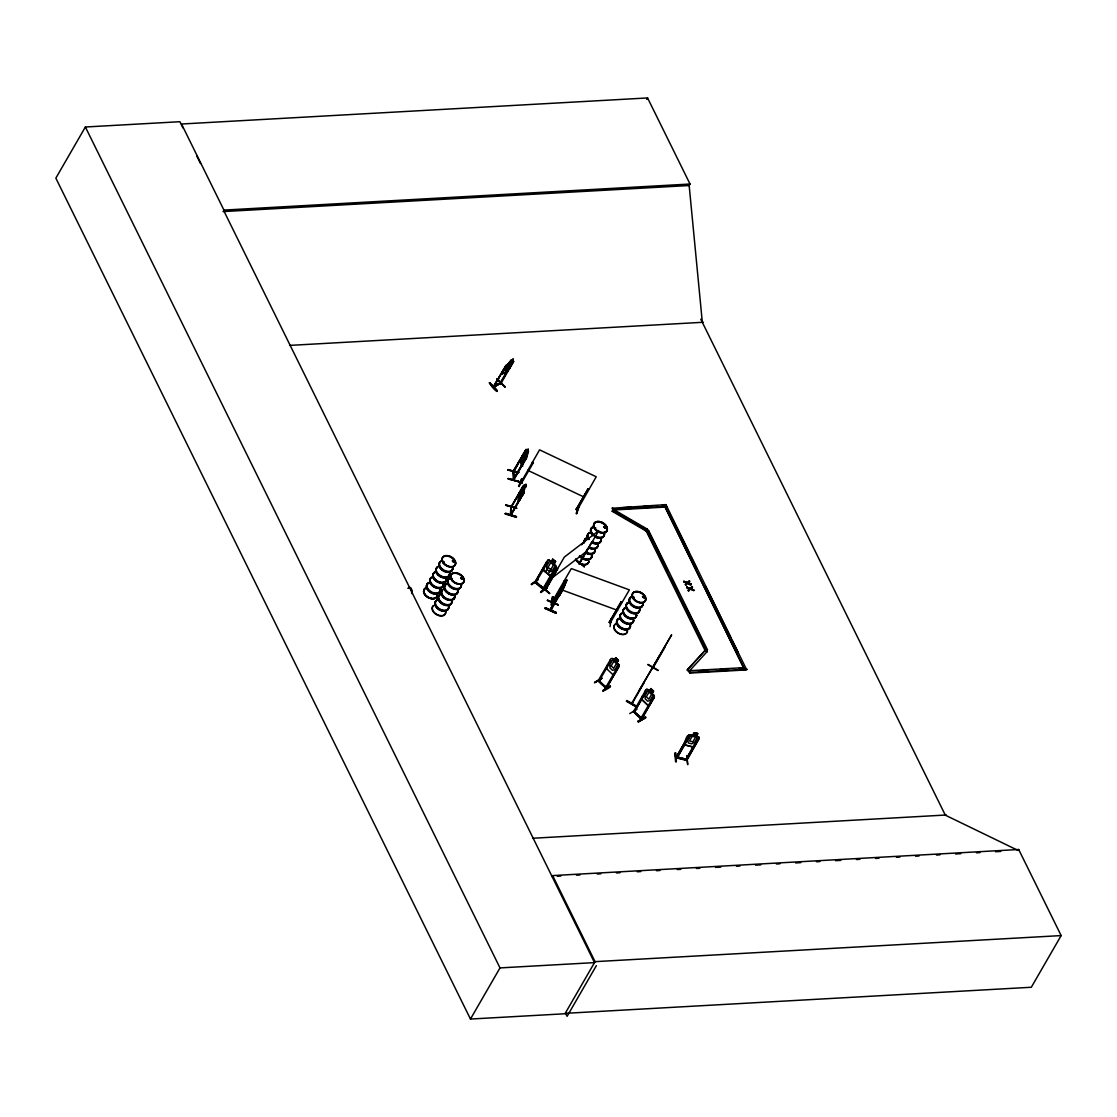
<?xml version="1.0" encoding="UTF-8"?>
<svg xmlns="http://www.w3.org/2000/svg" width="1117" height="1117" viewBox="0 0 1117 1117"><rect width="100%" height="100%" fill="white"/><g stroke="black" fill="none" stroke-linecap="round" stroke-linejoin="round"><path stroke-width="1.5" d="M505.345 514.015L505.582 513.178L516.529 516.543L516.277 517.38L505.359 513.974M505.61 505.261L516.794 508.137L505.833 504.814M511.726 507.146C510.958 502.427 509.855 518.86 511.558 514.434L511.041 513.625M518.386 501.603L518.637 495.152L520.061 491.731L518.595 495.166L518.386 501.603L519.936 499.871M522.463 493.896L522.812 494.775L522.463 493.896L510.623 515.202L522.84 494.021M523.049 487.347L522.7 486.481L523.049 487.347L510.748 507.579L511.237 506.839L510.958 513.736M518.511 501.631L523.803 493.169L524.529 485.197M525.604 487.026L525.66 485.392L523.859 491.787L520.019 497.135L521.318 491.201L525.967 484.331L524.348 486.998M525.884 487.068L525.856 484.303M612.591 658.527L618.776 664.615L619.195 666.29L606.238 688.603L598.126 680.812L611.055 658.541L612.591 658.527C614.559 663.763 617.268 653.375 614.294 660.426L612.549 659.924L609.826 664.615L610.008 667.924L612.521 670.354L615.034 669.628L617.743 664.936L616.877 662.8L618.469 660.287L615.704 657.731M599.564 680.49L599.257 681.426L598.6 680.672C598.949 678.41 600.346 682.222 598.614 680.03M617.533 667.198L618.273 667.91L617.533 667.198L605.484 687.932C610.077 687.29 599.759 685.391 599.689 680.686M606.559 688.449L605.386 687.723M633.381 711.724L641.451 719.446L654.353 697.134L654.003 695.416L647.665 689.412L646.198 689.384L633.353 711.752C634.191 709.574 635.266 712.492 633.814 710.984M634.33 712.185L646.143 691.73L645.151 691.158L646.143 691.73M642.135 718.552L634.47 711.878L642.149 718.51L641.228 717.673M540.81 591.731L547.428 587.514L541.019 592.527L540.768 591.689M547.218 586.76L540.53 592.108M684.777 742.135C683.52 749.856 685.656 735.181 688.547 735.349L692.652 735.335L690.446 735.852L687.737 740.543L688.365 743L691.716 743.81L694.662 742.233L697.385 737.527L696.073 736.257M561.167 591.982L560.357 592.736L566.891 580.156L550.29 610.231M552.971 603.278L550.723 609.491M552.217 603.529L565.16 581.077L564.169 580.714L565.118 581.357L552.733 603.725M550.346 610.315L553.306 602.286M603.25 691.102L602.803 690.655C612.395 683.45 613.401 686.327 603.25 691.004M610.203 686.452L602.943 690.711L610.315 685.992M638.1 721.554L645.682 717.631L645.486 716.905M638.24 721.121L645.472 716.835M638.421 721.889L645.682 717.631L638.407 721.931L638.198 721.065M508.165 478.523L519.098 481.776L508.137 479.025M519.084 481.427L508.109 478.565L519.07 481.832M512.885 471.444L513.387 479.919L525.535 458.696L513.234 479.109L514.211 478.509M514.197 478.439L513.345 479.793M550.276 575.939L543.351 570.27L543.797 566.933L543.476 570.256L550.276 575.939L552.636 574.194M551.854 604.869L551.072 605.093L552.259 596.995L553.027 596.813M552.72 597.134L551.658 605.177M551.672 605.316L552.929 596.827M553.348 601.463C553.236 602.775 551.309 599.145 553.892 600.834M621.206 601.951L622.183 602.314L621.234 601.672L609.31 622.085L610.524 622.532M609.589 621.834C610.538 619.907 611.809 624.11 609.393 622.406M611.055 618.636L610.091 626.623M607.229 665.257L606.629 668.706L613.024 674.752L615.216 673.09M648.069 705.483L650.443 703.878L648.097 705.637L641.772 699.535L642.303 696.142M648.153 705.441L641.968 699.465L642.47 696.17M536.16 582.32C534.345 579.667 537.584 584.666 534.973 582.069M554.758 568.302L555.568 568.972L554.758 568.302L542.75 589.064L543.155 588.24M543.839 589.511L535.183 582.194M505.373 513.666L516.347 516.864L505.345 513.611M526.959 454.214L523.775 461.139L522.547 461.754L523.524 455.736L528.159 448.866L528.411 451.701L526.568 457.914M504.926 387.096L497.163 378.719M653.473 667.1L652.258 668.399L671.638 634.819L631.496 703.696L632.32 702.258M631.901 702.747L632.306 703.347L632.711 702.398M653.068 668.05L653.459 667.212M510.888 506.853L510.525 515.091L510.944 514.253M511.712 507.048L510.86 507.69L522.7 486.481M510.651 514.365L511.502 514.42M545.752 589.329L544.928 589.734L557.411 568.818L545.92 589.273M579.932 562.507C578.02 565.649 580.589 561.153 579.877 563.457M561.516 590.725L562.172 588.38M564.225 586.02L564.881 583.674M565.411 582.753C565.914 578.117 566.668 585.001 559.631 595.347M564.755 585.099L550.737 610.608L551.407 609.002M565.356 583.465L565.97 581.999M566.766 580.1L563.876 587.277L550.946 609.826C551.351 609.296 555.051 594.761 551.323 609.742M555.833 613.219L545.068 608.583L545.431 607.732L556.14 612.507L545.389 607.83M547.358 600.527L558.332 604.814L547.595 600.08M553.348 602.398L553.334 602.217M555.791 613.303L556.154 612.451M564.504 583.269L564.322 582.418L552.664 603.808M523.817 493.225L524.376 491.452M575.381 559.491L584.275 566.905M509.855 368.163L507.565 371.109L501.715 374.139L502.399 371.891M605.805 687.025L599.201 680.714L599.257 681.426M652.691 698.041L653.431 698.753L652.691 698.041L640.641 718.776L640.976 717.826M641.716 719.25L633.59 711.473L634.177 710.761M518.539 486.258L521.932 478.648L519.14 486.537M519.126 486.398L521.597 478.956M521.876 482.963L521.15 481.958C518.986 483.996 523.789 483.563 520.829 482.251M533.354 462.717L532.39 462.27L533.354 462.717L521.318 483.466M588.003 489.009L589.05 489.204L588.087 488.757L576.093 509.478L577.782 508.975L576.386 508.891M579.164 506.322L576.609 513.848L578.592 506.113M578.843 505.694L576.149 513.555M443.854 562.354L443.184 561.376M453.809 562.046L452.497 560.706M452.818 560.678L452.93 561.279M453.069 561.418L454.158 561.181L452.93 560.469M451.366 578.969L452.148 578.564L452.19 579.555M452.385 578.997L451.673 579.22M460.776 578.117L462.243 577.796L462.815 579.081M462.243 578.788L462.801 578.452M595.361 527.657L594.509 527.866M595.543 528.243L595.64 527.838M604.283 527.056L604.339 527.322M605.735 527.266L604.856 527.769M605.596 528.104L605.903 527.224M633.995 597.274L633.898 598.084M633.409 597.4L633.884 597.483M634.191 598.042L633.074 597.4M522.281 456.267C518.065 463.625 525.898 467.06 521.108 466.124L520.927 459.715M499.927 383.299L500.975 383.396L513.569 361.391M500.29 382.726L501.407 382.656L500.165 382.936C496.213 383.913 493.658 387.348 493.658 386.091M551.24 609.77L550.486 609.631L551.379 609.086M626.344 701.225L636.62 707.033M647.986 664.392L658.22 670.298M631.957 702.775L632.236 702.411M644.062 682.752L631.915 703.905L631.845 703.012M664.824 647.455L652.928 668.064M636.578 707.117L626.595 700.792M637.011 706.363L626.763 700.499M182.937 127.91L179.893 121.711L85.381 127.003L55.85 178.148L470.466 1019.053L564.979 1013.761L595.054 961.653L552.622 875.588L1018.704 849.506L1061.15 935.585L1031.312 987.26L565.216 1013.342M223.931 210.094L223.079 211.588L689.161 185.52L690.027 184.026L647.581 97.947L181.499 124.015L223.931 210.094L690.027 184.026M646.729 99.441L647.581 97.947M489.553 382.642C493.951 391.872 504.493 396.563 489.497 382.67L497.4 390.741M496.883 379.138L505.205 386.985L497.302 378.886M500.891 383.354L493.393 387.25L505.694 366.111L493.114 386.971L501.407 382.656M506.28 365.189L493.393 387.25L500.43 383.215M509.296 363.095L506.294 365.287L502.315 371.947M513.15 359.199L510.664 360.484L507.607 364.617L504.982 370.69L509.701 366.823L513.15 359.199L511.698 361.713M508.375 368.819L499.969 383.34M500.332 383.703L501.058 382.251M500.262 383.731L512.424 362.606M509.785 368.191L513.764 361.405L511.572 361.838M507.704 470.034L518.888 472.393L507.928 469.587M513.457 472.421L525.185 451.1L512.94 471.542L513.415 470.634L513.834 471.681M526.065 449.467L513.024 472.323L526.065 449.467L526.707 451.38M526.791 454.172L528.411 451.701M522.561 464.532L526.428 457.816M526.554 457.858L513.764 480.003L513.918 470.941M520.466 482.684L521.974 482.432M510.86 507.69L523.971 484.96M523.691 493.128L511 515.23L511.055 514.365M537.961 579.486L531.161 584.247L531.901 584.233M576.288 509.561L588.087 488.757M535.476 582.962L547.679 562.354L546.646 561.865L534.861 582.446L547.763 560.12L549.313 560.092L556.112 565.76L556.531 567.436L543.365 589.581L556.406 567.394M576.526 508.724L577.643 509.254L577.266 509.98L596.227 476.777L539.567 449.844L520.592 483.075M535.951 582.892L536.397 582.097L549.55 593.644L536.258 582.362M545.445 571.904L552.65 559.156L555.582 561.586L554.13 564.099M548.168 574.18L555.428 561.586M542.946 588.324L542.862 588.687M545.487 589.301L557.411 568.818M553.306 601.812L552.315 601.463L553.697 601.086M559.547 592.904L566.891 580.156M580.268 562.898L578.927 563.708L587.486 548.88M591.312 542.792L579.164 564.015L598.81 530.617L564.322 557.104L545.264 590.041L545.92 589.581M648.558 530.38L646.24 531.12L612.214 511.321L612.577 510.678L646.603 530.477L648.558 530.38L707.466 649.857L705.525 649.968L687.248 670.005L689.957 673.076L746.714 669.907L665.914 504.633L612.116 508.263L612.982 510.008L664.685 507.118M612.982 510.008L612.493 507.635M584.428 566.626L575.646 559.296M646.603 530.477L707.005 651.937L705.148 650.611L646.24 531.12L647.371 529.179L613.345 509.366L612.214 511.321M646.24 531.12L647.371 529.179M665.914 504.633L662.102 505.47M666.402 507.02L666.779 506.378L613.345 509.366M621.234 601.672L609.379 622.49M610.245 622.811L629.36 589.874L571.318 568.567L552.315 601.532M594.607 682.585L602.105 678.075L594.789 682.292M610.985 660.887L609.994 660.315L610.985 660.887L598.796 681.426M616.807 662.842L618.26 660.329L615.746 657.899M606.322 686.955L605.526 687.918M619.083 666.235L606.056 688.477L606.643 687.779M683.799 581.496L687.388 582.404L685.615 585.182L689.692 581.496L689.343 580.77L687.137 582.837L683.799 581.496L686.787 583.214M684.135 582.18L684.051 581.077M685.266 584.456L687.025 582.781L684.386 581.762M685.615 585.182L685.503 584.037M689.343 580.77L689.454 581.915C684.484 582.99 692.149 586.537 690.837 583.828L688.142 582.767M690.25 588.226L689.65 589.022L686.676 587.319L690.25 588.226L692.205 586.593L690.767 589.008L694.048 590.321L690.767 589.008M687.011 588.003L686.913 586.886M690.934 584.931L690.837 583.828M694.048 590.321L690.655 588.966L688.491 590.991L689.901 588.603L687.248 587.57M688.491 590.991L688.379 589.846M690.655 588.966L693.797 590.739M692.205 586.593L692.317 587.737M629.751 713.595L637.011 709.169M645.891 691.87L633.911 712.297L634.596 711.669M646.268 689.51L647.734 689.482L649.452 691.269L650.932 688.533L649.48 691.046M653.417 691.172L651.951 693.685L653.836 695.5M641.465 717.798L640.544 718.566M552.063 876.538L552.622 875.588M470.466 1019.053L499.997 967.908L85.381 127.003M689.105 671.331L707.382 651.295M689.957 673.076L689.468 670.703L687.611 669.362M687.248 670.005L705.525 649.968M705.148 650.611L707.466 649.857M687.22 759.351C684.721 759.015 672.35 755.427 677.084 757.745M688.658 735.419L675.925 757.801L687.793 737.011L688.77 737.248L676.986 758.094L688.77 737.248M676.846 757.647L677.502 756.991M676.162 761.766L675.003 753.123L675.562 761.738L676.413 761.459M692.652 735.335L694.104 732.808C702.886 732.291 691.912 736.969 698.683 736.787L699.312 738.058L686.676 760.063L675.98 757.48M692.735 735.544L694.174 732.934L697.692 733.771M696.073 736.354L697.525 733.743M686.69 755.93L687.709 764.67L686.815 755.581M697.511 739.37L685.601 760.091L697.511 739.37L698.488 739.608L686.787 760.426L676.12 757.843M695.416 744.802L692.819 746.84L684.567 744.857L692.861 747.05L695.416 744.718L699.172 737.974M744.774 670.018L664.824 506.49L744.006 668.455M596.38 965.619L567.101 1016.344L565.607 1013.314M1018.704 849.506L1018.159 850.47L945.331 815.173L700.778 319.183M638.715 691.186L659.826 655.274M559.533 595.207L558.277 597.023L559.659 595.249M540.879 585.811L549.746 593.253M687.248 759.644L686.061 759.406L687.137 759.616M489.316 382.991L497.135 391.145M452.371 560.762L453.39 560.483M453.46 561.865L454.2 561.488M595.026 527.699L595.431 527.81M604.297 526.791L604.423 527.461M642.526 596.59L643.937 596.45L643.951 598.028M643.141 596.464L643.127 597.469M643.252 596.646L644.076 597.427M505.652 505.107L516.612 508.403M507.732 469.88L518.679 472.673M691.018 588.575L692.568 587.305M688.128 590.279L689.65 589.022M552.65 559.156L555.582 561.586M547.679 562.354L546.646 561.865M531.65 584.498L538.254 579.192M531.65 584.666L538.059 579.653M557.718 569.084L556.838 569.279M580.226 562.856L579.667 563.289M552.51 577.559L586.997 551.072M685.601 760.091L686.801 760.091M675.003 753.123L675.827 752.872L676.343 761.459M616.947 662.842L618.86 664.573L619.111 666.346M594.593 682.752L601.826 678.354M598.628 680.155L598.126 680.812L606.461 688.337M652.174 693.643L653.627 691.13L650.862 688.575M654.003 695.416L654.353 697.134L641.298 719.404L641.884 718.706M637.947 721.498L645.347 717.296M443.728 562.368L443.91 561.586M461.447 578.815L462.243 577.81M460.902 578.257L462.675 579.095M462.494 579.332L462.857 578.578M605.065 526.652C606.713 528.788 602.943 525.925 605.526 527.252M634.121 598L633.367 597.735M643.252 596.408L642.917 597.204M644.355 597.749L642.582 596.715M513.248 359.283L510.664 360.484M507.593 364.03L513.317 361.07M505.973 366.39L505.01 366.46M501.715 374.139L507.565 371.109M501.324 382.726L500.611 383.075M609.421 622.127L610.845 621.75M699.172 738.058L698.586 736.857L690.334 734.86L688.547 735.349M521.834 482.712L520.941 482.293M604.269 526.456L604.674 526.749M605.191 527.824L605.47 526.735M451.575 578.592L451.994 579.29M461.712 577.726L461.74 578.662M461.419 578.006L462.48 578.62M633.758 597.958L633.911 597.26M289.568 345.404L703.417 322.255M622.462 507.69L631.077 507.202M643.141 506.532L651.756 506.057M689.468 670.703L744.271 667.631L738.77 668.552M699.382 670.758L707.941 670.284M719.934 669.614L728.493 669.139M690.334 672.434L747.091 669.265M532.586 838.267L946.364 814.991M557.285 876.245L560.762 876.049M576.414 875.183L579.891 874.988M597.274 874.011L600.764 873.815M616.416 872.936L619.893 872.74M637.276 871.777L640.753 871.581M656.405 870.702L659.896 870.506M677.279 869.543L680.756 869.347M696.408 868.467L699.884 868.272M715.536 867.392L720.758 867.099M736.41 866.233L739.887 866.038M755.539 865.158L760.761 864.865M776.413 863.986L779.889 863.79M795.541 862.924L800.763 862.631M816.415 861.752L819.892 861.556M835.544 860.676L840.766 860.397M856.418 859.518L859.895 859.322M875.546 858.442L879.023 858.247M896.42 857.284L899.897 857.088M915.549 856.208L919.026 856.013M936.409 855.036L939.9 854.84M955.552 853.974L960.76 853.681M976.412 852.802L979.888 852.606M995.54 851.726L1000.762 851.447M595.054 961.653L1061.15 935.585M499.997 967.908L594.509 962.617L224.168 211.532M547.777 560.287L549.299 560.203M605.386 528.006L604.018 527.042M461.88 577.726L460.86 578.564M536.02 582.236L535.266 581.608M652.607 668.594L653.096 667.896M551.253 561.837L549.313 561.46L546.59 566.151L546.897 569.391L549.62 571.667L552.245 570.871L554.954 566.165L553.976 564.113M609.98 621.387L610.845 622.099L609.7 621.624M687.807 737.318L688.798 737.555M697.525 739.663L698.516 739.901M676.511 756.67L677.405 757.508M685.894 759.267L676.288 756.698M649.522 691.214L647.692 690.753L644.984 695.458L645.165 698.767L647.678 701.197L650.178 700.471L652.9 695.779L652.035 693.643M526.749 449.606L527.001 456.169M525.213 451.868L524.795 451.003M513.331 471.793L514.029 478.523M552.482 601.141L553.348 601.532M604.772 526.428L605.568 526.805M605.135 527.992L604.409 527.643M451.463 578.774L452.078 579.416M520.55 482.656L521.513 483.144M577.028 509.91L576.218 509.52M559.505 589.022L617.547 610.343M690.599 584.247L687.904 583.2L691.172 584.498M686.676 587.319L690.013 588.645M565.495 580.994L552.915 603.082M547.414 600.36L558.165 605.079M452.511 561.293L453.307 561.977M527.755 470.299L584.414 497.233M647.832 664.643L658.081 670.535M617.422 512.591L620.382 514.309M623.328 516.04L626.288 517.757M629.248 519.475L633.688 522.058M636.648 523.789L639.608 525.507M642.568 527.224L647.008 529.807M543.407 589.567L534.889 582.418M644.006 596.743L642.987 596.729L643.42 597.316M550.765 562.675L553.487 564.951M548.056 567.366L550.779 569.642M644.341 596.883L644.3 597.358M667.17 508.57L689.357 553.557M690.878 556.657L696.994 569.07M705.413 586.132L730.658 637.332M732.18 640.432L738.309 652.845M648.181 531.008L668.078 571.359M671.903 579.123L678.019 591.535M684.149 603.948L707.103 650.499M196.676 155.78L200.501 163.529M689.161 185.52L702.328 322.31M525.535 458.696L525.576 459.464L525.158 458.598M600.723 539.497A7.358 4.859 30 0 1 591.535 542.583M587.765 538.729A7.358 4.859 30 0 1 589.72 533.088M601.072 540.586A7.47 4.943 30 0 1 591.675 542.317M587.849 538.408A7.47 4.943 30 0 1 588.589 533.326M598.028 545.627A7.358 4.859 30 0 1 588.785 547.33M584.512 542.038A7.358 4.859 30 0 1 585.741 538.492M598.181 543.909A7.358 4.859 30 0 1 588.98 546.981M584.708 541.689A7.358 4.859 30 0 1 587.179 537.5M604.283 533.535A7.47 4.943 30 0 1 594.942 536.677M593.35 535.56A7.47 4.943 30 0 1 593.099 527.029M601.323 539.93A7.358 4.859 30 0 1 592.08 541.633M589.231 539.218A7.358 4.859 30 0 1 589.036 532.781M603.99 533.842A7.358 4.859 30 0 1 594.789 536.928M593.225 535.839A7.358 4.859 30 0 1 592.987 527.447M601.239 540.293A7.47 4.943 30 0 1 591.842 542.024M588.952 539.581A7.47 4.943 30 0 1 588.771 533.032M604.451 533.242A7.47 4.943 30 0 1 595.11 536.383M593.518 535.266A7.47 4.943 30 0 1 592.024 527.392M604.534 532.907A7.358 4.859 30 0 1 596.185 536.439A7.358 4.859 30 0 1 592.303 527.14M591.438 555.582A7.358 4.859 30 0 1 587.458 560.05A7.358 4.859 30 0 1 579.388 556.252M591.731 555.275A7.47 4.943 30 0 1 587.682 559.812A7.47 4.943 30 0 1 579.5 555.959M588.938 561.376A7.358 4.859 30 0 1 583.2 564.364A7.358 4.859 30 0 1 575.925 559.24M597.735 546.115A7.358 4.859 30 0 1 588.505 547.819M584.233 542.527A7.358 4.859 30 0 1 585.462 538.98M597.944 545.836A7.386 4.887 30 0 1 588.659 547.539M584.373 542.22A7.386 4.887 30 0 1 585.615 538.659M594.998 549.634A7.47 4.943 30 0 1 585.643 552.761M581.692 544.747A7.47 4.943 30 0 1 582.571 543.77M591.982 554.632A7.358 4.859 30 0 1 588.799 559.017A7.358 4.859 30 0 1 581.231 556.629M594.733 551.323A7.358 4.859 30 0 1 585.503 553.027M591.898 554.981A7.47 4.943 30 0 1 587.863 559.533A7.47 4.943 30 0 1 579.667 555.666M595.166 549.341A7.47 4.943 30 0 1 585.811 552.468M581.859 544.454A7.47 4.943 30 0 1 583.982 542.834M595.249 548.992A7.358 4.859 30 0 1 586.048 552.077M583.004 543.225A7.358 4.859 30 0 1 584.233 542.583M639.357 610.762A7.358 4.859 30 0 1 629.304 611.948A7.358 4.859 30 0 1 628.299 602.971M639.608 609.072A7.47 4.943 30 0 1 630.253 612.2A7.47 4.943 30 0 1 628.424 602.566M636.62 615.481A7.358 4.859 30 0 1 626.581 616.668A7.358 4.859 30 0 1 625.562 607.718A7.358 4.859 30 0 0 626.581 616.668A7.358 4.859 30 0 0 636.606 615.495M636.802 615.16A7.358 4.859 30 0 1 627.559 616.877A7.358 4.859 30 0 1 624.529 608.025M642.861 603.417A7.47 4.943 30 0 1 633.521 606.559A7.47 4.943 30 0 1 631.677 596.911M639.859 608.43A7.358 4.859 30 0 1 630.658 611.516A7.358 4.859 30 0 1 628.843 602.021M642.61 605.107A7.358 4.859 30 0 1 632.557 606.294A7.358 4.859 30 0 1 631.566 597.33M639.776 608.779A7.47 4.943 30 0 1 630.435 611.907A7.47 4.943 30 0 1 628.592 602.272M643.029 603.138A7.47 4.943 30 0 1 633.688 606.266A7.47 4.943 30 0 1 631.845 596.618M643.113 602.789A7.358 4.859 30 0 1 633.911 605.875A7.358 4.859 30 0 1 632.11 596.38M630.016 625.464A7.358 4.859 30 0 1 620.815 628.55A7.358 4.859 30 0 1 619.013 619.069M630.351 626.567A7.47 4.943 30 0 1 620.144 627.768A7.47 4.943 30 0 1 619.139 618.65M627.293 630.183A7.358 4.859 30 0 1 618.092 633.269A7.358 4.859 30 0 1 616.291 623.789M627.475 629.876A7.358 4.859 30 0 1 618.273 632.962A7.358 4.859 30 0 1 616.472 623.468M636.285 614.629A7.358 4.859 30 0 1 627.084 617.715A7.358 4.859 30 0 1 625.269 608.22M636.481 614.336A7.386 4.887 30 0 1 627.237 617.436A7.386 4.887 30 0 1 625.422 607.913M633.618 620.912A7.47 4.943 30 0 1 624.235 622.644A7.47 4.943 30 0 1 621.15 613.652M630.56 624.529A7.358 4.859 30 0 1 621.373 627.6A7.358 4.859 30 0 1 619.558 618.12M633.283 619.823A7.358 4.859 30 0 1 624.934 623.356A7.358 4.859 30 0 1 621.038 614.057M630.519 626.274A7.47 4.943 30 0 1 620.312 627.475A7.47 4.943 30 0 1 619.307 618.357M633.786 620.619A7.47 4.943 30 0 1 624.403 622.351A7.47 4.943 30 0 1 621.317 613.373M633.87 620.256A7.358 4.859 30 0 1 624.626 621.96A7.358 4.859 30 0 1 621.597 613.107M449.202 574.92A7.358 4.859 30 0 1 439.958 576.623A7.358 4.859 30 0 1 436.915 567.785M449.495 574.641A7.47 4.943 30 0 1 440.112 576.372A7.47 4.943 30 0 1 437.026 567.38M446.409 578.271A7.33 4.845 30 0 1 437.236 581.343A7.33 4.845 30 0 1 435.407 571.918A7.33 4.845 30 0 0 437.236 581.343A7.33 4.845 30 0 0 446.381 578.313M446.577 577.95A7.316 4.845 30 0 1 437.417 581.022A7.316 4.845 30 0 1 435.616 571.569M452.706 567.59A7.47 4.943 30 0 1 444.231 571.178A7.47 4.943 30 0 1 440.28 561.725M449.327 575.185A7.358 4.859 30 0 1 438.939 574.585A7.358 4.859 30 0 1 438.702 566.193M449.704 572.602A7.358 4.859 30 0 1 449.746 573.97M452.413 567.897A7.358 4.859 30 0 1 444.063 571.429A7.358 4.859 30 0 1 440.182 562.13M449.62 572.937A7.47 4.943 30 0 1 440.28 576.079A7.47 4.943 30 0 1 438.436 566.431M452.874 567.296A7.47 4.943 30 0 1 443.533 570.424A7.47 4.943 30 0 1 441.704 560.79M452.957 566.947A7.358 4.859 30 0 1 443.756 570.033A7.358 4.859 30 0 1 441.955 560.552M439.861 589.636A7.358 4.859 30 0 1 430.673 592.722A7.358 4.859 30 0 1 428.858 583.228M440.168 589.329A7.47 4.943 30 0 1 430.813 592.457A7.47 4.943 30 0 1 428.984 582.823M424.907 588.603A7.33 4.845 30 0 0 427.937 597.441A7.358 4.859 30 0 0 437.166 595.752A7.33 4.845 30 0 1 427.937 597.441A7.358 4.859 30 0 1 424.893 588.617M437.292 594.035A7.316 4.845 30 0 1 428.132 597.106A7.316 4.845 30 0 1 426.331 587.654M446.144 580.156A7.316 4.845 30 0 1 436.942 581.859A7.316 4.845 30 0 1 433.913 573.049M437.319 595.556A7.386 4.887 30 0 1 427.225 596.743A7.386 4.887 30 0 1 426.233 587.737M446.325 578.494A7.386 4.887 30 0 1 437.096 581.594A7.386 4.887 30 0 1 435.281 572.058M443.421 583.674A7.47 4.943 30 0 1 434.08 586.816A7.47 4.943 30 0 1 432.237 577.168M440.405 588.687A7.358 4.859 30 0 1 432.07 592.219A7.358 4.859 30 0 1 428.174 582.92M443.128 583.982A7.358 4.859 30 0 1 433.927 587.067A7.358 4.859 30 0 1 432.125 577.587M440.335 589.036A7.47 4.943 30 0 1 431.846 592.624A7.47 4.943 30 0 1 427.895 583.172M443.589 583.381A7.47 4.943 30 0 1 435.113 586.97A7.47 4.943 30 0 1 431.162 577.531M443.672 583.046A7.358 4.859 30 0 1 435.323 586.579A7.358 4.859 30 0 1 431.441 577.28M457.621 590.725A7.358 4.859 30 0 1 448.42 593.797A7.358 4.859 30 0 1 446.618 584.317M457.928 590.404A7.47 4.943 30 0 1 448.573 593.546A7.47 4.943 30 0 1 446.744 583.898M443.882 589.05A7.358 4.859 30 0 0 445.683 598.544A7.358 4.859 30 0 0 454.884 595.459A7.386 4.887 30 0 1 446.507 599.047A7.386 4.887 30 0 1 442.611 589.72M455.094 596.492A7.316 4.845 30 0 1 445.083 597.679A7.316 4.845 30 0 1 444.091 588.743M461.181 584.763A7.47 4.943 30 0 1 451.84 587.891A7.47 4.943 30 0 1 449.997 578.257M458.165 589.776A7.358 4.859 30 0 1 449.816 593.309A7.358 4.859 30 0 1 445.934 584.009M460.888 585.071A7.358 4.859 30 0 1 451.687 588.156A7.358 4.859 30 0 1 449.872 578.676M458.096 590.125A7.47 4.943 30 0 1 449.606 593.713A7.47 4.943 30 0 1 445.655 584.261M461.349 584.47A7.47 4.943 30 0 1 452.008 587.612A7.47 4.943 30 0 1 450.165 577.964M461.433 584.121A7.358 4.859 30 0 1 452.231 587.207A7.358 4.859 30 0 1 450.43 577.726M448.378 608.193A7.358 4.859 30 0 1 439.135 609.896A7.358 4.859 30 0 1 436.105 601.044M448.629 606.503A7.47 4.943 30 0 1 439.288 609.631A7.47 4.943 30 0 1 437.445 599.997M445.599 611.558A7.358 4.859 30 0 1 437.25 615.076A7.358 4.859 30 0 1 433.368 605.791M445.767 611.208A7.316 4.845 30 0 1 437.445 614.727A7.316 4.845 30 0 1 433.578 605.47M454.563 595.961A7.316 4.845 30 0 1 446.255 599.48A7.316 4.845 30 0 1 442.388 590.223M454.787 595.682A7.386 4.887 30 0 1 446.409 599.229A7.386 4.887 30 0 1 442.514 589.902M451.896 600.848A7.47 4.943 30 0 1 442.541 603.99A7.47 4.943 30 0 1 440.712 594.342M448.88 605.861A7.358 4.859 30 0 1 441.41 609.756A7.358 4.859 30 0 1 435.798 601.058M436.649 600.094A7.358 4.859 30 0 1 437.878 599.466M451.631 602.552A7.358 4.859 30 0 1 442.402 604.255A7.358 4.859 30 0 1 439.358 595.403M448.797 606.21A7.47 4.943 30 0 1 439.456 609.337A7.47 4.943 30 0 1 437.613 599.703M452.064 600.569A7.47 4.943 30 0 1 442.709 603.697A7.47 4.943 30 0 1 440.88 594.062M452.148 600.22A7.358 4.859 30 0 1 442.946 603.306A7.358 4.859 30 0 1 441.131 593.811M408.096 588.352A3.937 2.094 86.2 0 1 410.637 588.101A3.937 2.094 86.2 0 1 411.656 592.652M408.305 588.338A3.937 2.094 86.2 0 1 411.084 588.408A3.937 2.094 86.2 0 1 411.656 593.546M521.262 492.569L521.192 495.124L523.901 490.419L523.985 487.864L521.262 492.569M559.91 591.116L558.277 597.023L561.6 587.751L559.91 591.116M562.396 589.204L562.563 590.069L562.396 589.204M545.208 608.165L555.917 612.926L545.208 608.165M508.849 363.974L506.141 368.666L508.458 367.465L511.167 362.774L508.849 363.974M510.958 360.819L510.483 361.657L512.452 360.051L510.958 360.819M526.302 452.427L523.594 457.132L523.705 459.743L526.428 455.038L526.302 452.427M528.02 449.956L527.615 452.483L528.02 449.956M552.943 560.148L552.468 560.985L554.214 562.437L554.702 561.6L552.943 560.148M613.889 661.208L611.181 665.914L613.68 668.329L616.402 663.638L613.889 661.208M616.025 658.709L615.551 659.547L617.156 661.11L617.645 660.273L616.025 658.709M649.047 692.051L646.324 696.757L648.837 699.172L651.546 694.481L649.047 692.051M651.183 689.552L650.694 690.39L652.314 691.954L652.803 691.102L651.183 689.552M692.233 736.285L689.524 740.976L692.875 741.786L695.584 737.094L692.233 736.285M694.537 733.492L694.048 734.33L696.198 734.846L696.687 734.009L694.537 733.492M595.221 528.83A7.358 4.859 30 0 0 606.894 530.757A7.358 4.859 30 0 0 599.494 521.569A7.386 4.887 30 0 0 595.193 528.858A7.386 4.887 30 0 0 606.908 530.784A7.386 4.887 30 0 0 599.48 521.569A7.358 4.859 30 0 0 595.221 528.83M594.942 529.318A7.358 4.859 30 0 0 606.615 531.245A7.358 4.859 30 0 0 599.215 522.058A7.358 4.859 30 0 0 594.942 529.318M595.096 529.025A7.386 4.887 30 0 0 606.81 530.952A7.386 4.887 30 0 0 599.382 521.737A7.386 4.887 30 0 0 595.096 529.025M583.018 564.671A7.358 4.859 30 0 0 588.757 561.683A7.33 4.845 30 0 1 583.018 564.671A7.33 4.845 30 0 1 575.758 559.561A7.358 4.859 30 0 0 583.018 564.671M633.8 598.726A7.358 4.859 30 0 0 645.472 600.639A7.358 4.859 30 0 0 638.072 591.465A7.358 4.859 30 0 0 633.8 598.726M633.521 599.201A7.358 4.859 30 0 0 645.193 601.128A7.358 4.859 30 0 0 637.793 591.954A7.358 4.859 30 0 0 633.521 599.201M633.66 598.935A7.386 4.887 30 0 0 645.375 600.862A7.386 4.887 30 0 0 637.947 591.647A7.386 4.887 30 0 0 633.66 598.935M443.658 562.898A7.33 4.845 30 0 0 455.303 564.811A7.33 4.845 30 0 0 447.917 555.652A7.33 4.845 30 0 0 443.658 562.898M443.393 563.359A7.316 4.845 30 0 0 455.01 565.272A7.316 4.845 30 0 0 447.638 556.14A7.316 4.845 30 0 0 443.393 563.359M443.505 563.094A7.386 4.887 30 0 0 455.219 565.02A7.386 4.887 30 0 0 447.791 555.819A7.386 4.887 30 0 0 443.505 563.094M452.12 580.058A7.358 4.859 30 0 0 463.792 581.985A7.358 4.859 30 0 0 456.392 572.798A7.358 4.859 30 0 0 452.12 580.058M451.868 580.547A7.316 4.845 30 0 0 463.485 582.446A7.316 4.845 30 0 0 456.113 573.314A7.316 4.845 30 0 0 451.868 580.547M451.98 580.282A7.386 4.887 30 0 0 463.695 582.208A7.386 4.887 30 0 0 456.267 572.993A7.386 4.887 30 0 0 451.98 580.282"/></g></svg>
